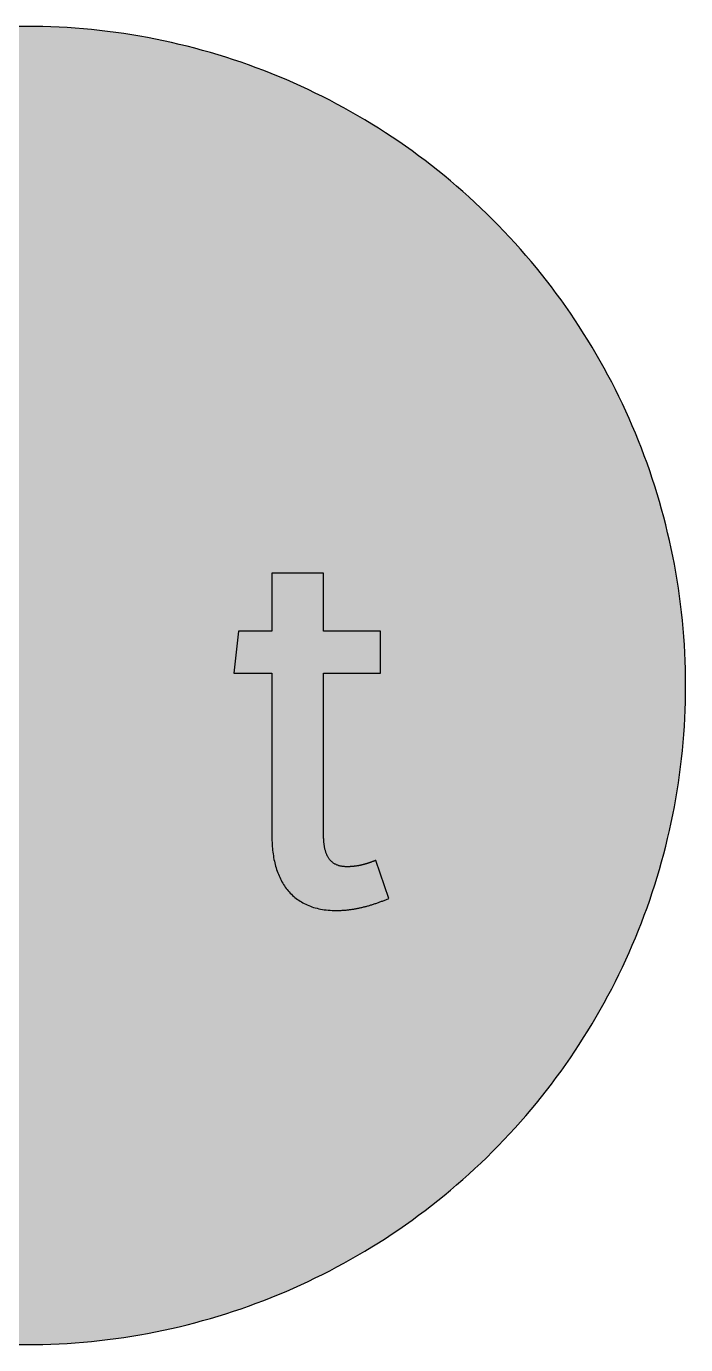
# Model space of a CAD drawing. Header units: millimetres. Extents: x 0 to 212, y 0 to 212.
# Drawn here: x 105.9 to 211.7, y 0.1 to 211.7 of the extents above; entities that cross this region are included whole.
import ezdxf

# ---------------------------------------------------------------- set-up
doc = ezdxf.new("R2010")
doc.units = ezdxf.units.MM

msp = doc.modelspace()

# ---------------------------------------------------------------- hatches: boundary and pattern name
for color, points in [(254, [(211.7189, 105.8869), (211.709, 107.2007), (211.6861, 108.5139), (211.6455, 109.8245), (211.5871, 111.1326), (211.5134, 112.4407), (211.4245, 113.7437), (211.3204, 115.0468), (211.201, 116.3447), (211.0638, 117.6426), (210.9114, 118.9355), (210.7413, 120.2258), (210.5584, 121.5136), (210.3577, 122.7988), (210.1418, 124.079), (209.9107, 125.3566), (209.6643, 126.6292), (209.4027, 127.8992), (209.1258, 129.1641), (208.8337, 130.4239), (208.5264, 131.6812), (208.2038, 132.936), (207.866, 134.1831), (207.5104, 135.4277), (207.1421, 136.6647), (206.7611, 137.8991), (206.3623, 139.1285), (205.9483, 140.3502), (205.5216, 141.5694), (205.0771, 142.781), (204.6199, 143.9901), (204.1474, 145.1915), (203.6623, 146.3853), (203.1619, 147.574), (202.6463, 148.7576), (202.1154, 149.9362), (201.5693, 151.1046), (201.0105, 152.2705), (200.439, 153.4262), (199.8523, 154.5768), (199.2503, 155.7198), (198.6356, 156.8577), (198.0057, 157.9855), (197.3605, 159.1081), (196.7052, 160.2232), (196.0321, 161.3281), (195.3489, 162.4279), (194.6504, 163.5176), (193.9366, 164.6022), (193.2102, 165.6766), (192.471, 166.7434), (191.7167, 167.8), (190.9521, 168.849), (190.1698, 169.8904), (189.3773, 170.9217), (188.5696, 171.9428), (187.7517, 172.9562), (186.9161, 173.9621), (186.0702, 174.9552), (185.2117, 175.9407), (184.338, 176.9161), (183.454, 177.8838), (182.5549, 178.8389), (181.643, 179.7837), (180.721, 180.7185), (179.7837, 181.643), (178.8389, 182.5549), (177.8838, 183.454), (176.9161, 184.338), (175.9407, 185.2117), (174.9552, 186.0702), (173.9621, 186.9161), (172.9562, 187.7492), (171.9428, 188.5696), (170.9217, 189.3773), (169.8904, 190.1698), (168.849, 190.9496), (167.8, 191.7167), (166.7408, 192.471), (165.6766, 193.2102), (164.6022, 193.9366), (163.5176, 194.6504), (162.4279, 195.3489), (161.3281, 196.0321), (160.2232, 196.7052), (159.1081, 197.3631), (157.9855, 198.0057), (156.8577, 198.6356), (155.7198, 199.2503), (154.5768, 199.8523), (153.4262, 200.439), (152.2705, 201.0131), (151.1046, 201.5719), (149.9362, 202.1154), (148.7576, 202.6463), (147.574, 203.1619), (146.3853, 203.6623), (145.1889, 204.15), (143.9875, 204.6199), (142.781, 205.0796), (141.5694, 205.5216), (140.3502, 205.9483), (139.1285, 206.3623), (137.8991, 206.7611), (136.6647, 207.1446), (135.4252, 207.5129), (134.1831, 207.866), (132.9334, 208.2038), (131.6812, 208.5264), (130.4239, 208.8337), (129.1641, 209.1284), (127.8966, 209.4052), (126.6292, 209.6668), (125.3541, 209.9132), (124.0765, 210.1444), (122.7963, 210.3603), (121.5136, 210.5584), (120.2258, 210.7438), (118.9355, 210.9114), (117.6401, 211.0638), (116.3447, 211.201), (115.0468, 211.3229), (113.7437, 211.4271), (112.4382, 211.516), (111.1326, 211.5896), (109.8245, 211.6455), (108.5113, 211.6861), (107.1982, 211.7115), (105.885, 211.7192), (104.5693, 211.7115), (103.2561, 211.6861), (101.9454, 211.6455), (100.6373, 211.5896), (99.3292, 211.516), (98.0262, 211.4271), (96.7232, 211.3229), (95.4253, 211.201), (94.1273, 211.0638), (92.8345, 210.9114), (91.5441, 210.7438), (90.2564, 210.5584), (88.9711, 210.3603), (87.691, 210.1444), (86.4133, 209.9132), (85.1408, 209.6668), (83.8708, 209.4052), (82.6059, 209.1284), (81.346, 208.8337), (80.0887, 208.5264), (78.834, 208.2038), (77.5868, 207.866), (76.3422, 207.5129), (75.1053, 207.1446), (73.8708, 206.7611), (72.6415, 206.3623), (71.4197, 205.9483), (70.2005, 205.5216), (68.9889, 205.0796), (67.7799, 204.6199), (66.5785, 204.15), (65.3847, 203.6623), (64.196, 203.1619), (63.0123, 202.6463), (61.8338, 202.1154), (60.6628, 201.5719), (59.4995, 201.0131), (58.3438, 200.439), (57.1932, 199.8523), (56.0502, 199.2503), (54.9123, 198.6356), (53.7845, 198.0057), (52.6618, 197.3631), (51.5468, 196.7052), (50.4419, 196.0321), (49.342, 195.3489), (48.2524, 194.6504), (47.1678, 193.9366), (46.0934, 193.2102), (45.0266, 192.471), (43.9699, 191.7167), (42.9209, 190.9496), (41.8795, 190.1698), (40.8483, 189.3773), (39.8272, 188.5696), (38.8137, 187.7492), (37.8079, 186.9161), (36.8148, 186.0702), (35.8292, 185.2117), (34.8539, 184.338), (33.8861, 183.454), (32.9311, 182.5549), (31.9862, 181.643), (31.049, 180.7185), (30.1269, 179.7837), (29.2151, 178.8389), (28.3159, 177.8838), (27.432, 176.9161), (26.5582, 175.9407), (25.6997, 174.9552), (24.8539, 173.9621), (24.0208, 172.9562), (23.2004, 171.9428), (22.3926, 170.9217), (21.6002, 169.8904), (20.8204, 168.849), (20.0533, 167.8), (19.2989, 166.7434), (18.5598, 165.6766), (17.8333, 164.6022), (17.1196, 163.5176), (16.4211, 162.4279), (15.7378, 161.3281), (15.0647, 160.2232), (14.4069, 159.1081), (13.7643, 157.9855), (13.1343, 156.8577), (12.5197, 155.7198), (11.9177, 154.5768), (11.3309, 153.4262), (10.7569, 152.2705), (10.1981, 151.1046), (9.6545, 149.9362), (9.1237, 148.7576), (8.6081, 147.574), (8.1077, 146.3853), (7.62, 145.1915), (7.1501, 143.9901), (6.6904, 142.781), (6.2484, 141.5694), (5.8217, 140.3502), (5.4077, 139.1285), (5.0089, 137.8991), (4.6253, 136.6647), (4.257, 135.4277), (3.904, 134.1831), (3.5662, 132.936), (3.2436, 131.6812), (2.9362, 130.4239), (2.6416, 129.1641), (2.3647, 127.8992), (2.1031, 126.6292), (1.8567, 125.3566), (1.6256, 124.079), (1.4097, 122.7988), (1.2116, 121.5136), (1.0262, 120.2258), (0.8585, 118.9355), (0.7061, 117.6426), (0.569, 116.3447), (0.447, 115.0468), (0.3429, 113.7437), (0.254, 112.4407), (0.1803, 111.1326), (0.1245, 109.8245), (0.0838, 108.5139), (0.0584, 107.2007), (0.0508, 105.885), (0.0584, 104.5718), (0.0838, 103.2586), (0.1245, 101.9454), (0.1803, 100.6373), (0.254, 99.3318), (0.3429, 98.0262), (0.447, 96.7232), (0.569, 95.4253), (0.7061, 94.1299), (0.8585, 92.8345), (1.0262, 91.5441), (1.2116, 90.2564), (1.4097, 88.9737), (1.6256, 87.6935), (1.8567, 86.4159), (2.1031, 85.1408), (2.3647, 83.8733), (2.6416, 82.6059), (2.9362, 81.346), (3.2436, 80.0887), (3.5662, 78.8365), (3.904, 77.5868), (4.257, 76.3448), (4.6253, 75.1053), (5.0089, 73.8708), (5.4077, 72.6415), (5.8217, 71.4197), (6.2484, 70.2005), (6.6904, 68.9889), (7.1501, 67.7824), (7.62, 66.581), (8.1077, 65.3847), (8.6081, 64.196), (9.1237, 63.0123), (9.6545, 61.8338), (10.1981, 60.6654), (10.7569, 59.4995), (11.3309, 58.3438), (11.9177, 57.1932), (12.5197, 56.0502), (13.1343, 54.9123), (13.7643, 53.7845), (14.4069, 52.6618), (15.0647, 51.5468), (15.7378, 50.4419), (16.4211, 49.342), (17.1196, 48.2524), (17.8333, 47.1678), (18.5598, 46.0934), (19.2989, 45.0291), (20.0533, 43.9699), (20.8204, 42.9209), (21.6002, 41.8795), (22.3926, 40.8483), (23.2004, 39.8272), (24.0208, 38.8137), (24.8539, 37.8079), (25.6997, 36.8148), (26.5582, 35.8292), (27.432, 34.8539), (28.3159, 33.8861), (29.2151, 32.9311), (30.1269, 31.9862), (31.049, 31.049), (31.9862, 30.1269), (32.9311, 29.2151), (33.8861, 28.3159), (34.8539, 27.432), (35.8292, 26.5582), (36.8148, 25.6997), (37.8079, 24.8539), (38.8137, 24.0182), (39.8272, 23.2004), (40.8483, 22.3926), (41.8795, 21.6002), (42.9209, 20.8178), (43.9699, 20.0533), (45.0266, 19.2989), (46.0934, 18.5598), (47.1678, 17.8333), (48.2524, 17.1196), (49.342, 16.4211), (50.4419, 15.7378), (51.5468, 15.0647), (52.6618, 14.4094), (53.7845, 13.7643), (54.9123, 13.1343), (56.0502, 12.5197), (57.1932, 11.9177), (58.3438, 11.3309), (59.4995, 10.7594), (60.6628, 10.2006), (61.8338, 9.6545), (63.0123, 9.1237), (64.196, 8.6081), (65.3847, 8.1077), (66.5785, 7.6225), (67.7799, 7.1501), (68.9889, 6.6929), (70.2005, 6.2484), (71.4197, 5.8217), (72.6415, 5.4077), (73.8708, 5.0089), (75.1053, 4.6279), (76.3422, 4.2596), (77.5868, 3.904), (78.834, 3.5662), (80.0887, 3.2436), (81.346, 2.9362), (82.6059, 2.6441), (83.8708, 2.3673), (85.1408, 2.1057), (86.4133, 1.8593), (87.691, 1.6281), (88.9711, 1.4122), (90.2564, 1.2116), (91.5441, 1.0287), (92.8345, 0.8585), (94.1273, 0.7061), (95.4253, 0.569), (96.7232, 0.4496), (98.0262, 0.3454), (99.3292, 0.2565), (100.6373, 0.1829), (101.9454, 0.1245), (103.2561, 0.0838), (104.5693, 0.061), (105.885, 0.0533), (107.1982, 0.061), (108.5113, 0.0838), (109.8245, 0.1245), (111.1326, 0.1829), (112.4382, 0.2565), (113.7437, 0.3454), (115.0468, 0.4496), (116.3447, 0.569), (117.6401, 0.7061), (118.9355, 0.8585), (120.2258, 1.0287), (121.5136, 1.2116), (122.7963, 1.4122), (124.0765, 1.6281), (125.3541, 1.8593), (126.6292, 2.1057), (127.8966, 2.3673), (129.1641, 2.6441), (130.4239, 2.9362), (131.6812, 3.2436), (132.9334, 3.5662), (134.1831, 3.904), (135.4252, 4.2596), (136.6647, 4.6279), (137.8991, 5.0089), (139.1285, 5.4077), (140.3502, 5.8217), (141.5694, 6.2484), (142.781, 6.6929), (143.9875, 7.1501), (145.1889, 7.6225), (146.3853, 8.1077), (147.574, 8.6081), (148.7576, 9.1237), (149.9362, 9.6545), (151.1046, 10.2006), (152.2705, 10.7594), (153.4262, 11.3309), (154.5768, 11.9177), (155.7198, 12.5197), (156.8577, 13.1343), (157.9855, 13.7643), (159.1081, 14.4094), (160.2232, 15.0647), (161.3281, 15.7378), (162.4279, 16.4211), (163.5176, 17.1196), (164.6022, 17.8333), (165.6766, 18.5598), (166.7408, 19.2989), (167.8, 20.0533), (168.849, 20.8178), (169.8904, 21.6002), (170.9217, 22.3926), (171.9428, 23.2004), (172.9562, 24.0182), (173.9621, 24.8539), (174.9552, 25.6997), (175.9407, 26.5582), (176.9161, 27.432), (177.8838, 28.3159), (178.8389, 29.2151), (179.7837, 30.1269), (180.721, 31.049), (181.643, 31.9862), (182.5549, 32.9311), (183.454, 33.8861), (184.338, 34.8539), (185.2117, 35.8292), (186.0702, 36.8148), (186.9161, 37.8079), (187.7517, 38.8137), (188.5696, 39.8272), (189.3773, 40.8483), (190.1698, 41.8795), (190.9521, 42.9209), (191.7167, 43.9699), (192.471, 45.0291), (193.2102, 46.0934), (193.9366, 47.1678), (194.6504, 48.2524), (195.3489, 49.342), (196.0321, 50.4419), (196.7052, 51.5468), (197.3605, 52.6618), (198.0057, 53.7845), (198.6356, 54.9123), (199.2503, 56.0502), (199.8523, 57.1932), (200.439, 58.3438), (201.0105, 59.4995), (201.5693, 60.6654), (202.1154, 61.8338), (202.6463, 63.0123), (203.1619, 64.196), (203.6623, 65.3847), (204.1474, 66.581), (204.6199, 67.7824), (205.0771, 68.9889), (205.5216, 70.2005), (205.9483, 71.4197), (206.3623, 72.6415), (206.7611, 73.8708), (207.1421, 75.1053), (207.5104, 76.3448), (207.866, 77.5868), (208.2038, 78.8365), (208.5264, 80.0887), (208.8337, 81.346), (209.1258, 82.6059), (209.4027, 83.8733), (209.6643, 85.1408), (209.9107, 86.4159), (210.1418, 87.6935), (210.3577, 88.9737), (210.5584, 90.2564), (210.7413, 91.5441), (210.9114, 92.8345), (211.0638, 94.1299), (211.201, 95.4253), (211.3204, 96.7232), (211.4245, 98.0262), (211.5134, 99.3318), (211.5871, 100.6373), (211.6455, 101.9454), (211.6861, 103.2586), (211.709, 104.5718), (211.7166, 105.885)]), (59, [(145.2989, 81.6155), (145.3007, 81.2952), (145.3058, 80.9777), (145.3185, 80.6628), (145.3337, 80.3504), (145.3566, 80.043), (145.382, 79.7357), (145.4125, 79.4334), (145.4455, 79.1362), (145.4861, 78.8391), (145.5318, 78.547), (145.5801, 78.2599), (145.6334, 77.9729), (145.6944, 77.691), (145.7579, 77.4141), (145.8265, 77.1398), (145.9001, 76.868), (145.9789, 76.6013), (146.0627, 76.3397), (146.1491, 76.0806), (146.243, 75.8266), (146.3421, 75.5752), (146.4462, 75.3288), (146.5555, 75.0875), (146.6672, 74.8487), (146.7866, 74.6176), (146.9111, 74.389), (147.0406, 74.1629), (147.1752, 73.9445), (147.3149, 73.7286), (147.4572, 73.5203), (147.607, 73.3146), (147.7645, 73.1164), (147.9245, 72.9209), (148.0896, 72.7304), (148.2598, 72.5449), (148.4376, 72.3671), (148.6179, 72.1919), (148.8059, 72.0242), (148.9989, 71.8591), (149.1945, 71.7017), (149.4003, 71.5493), (149.6085, 71.4045), (149.8219, 71.2622), (150.0429, 71.1276), (150.2664, 70.9981), (150.4975, 70.8762), (150.7338, 70.7593), (150.9776, 70.6476), (151.224, 70.5434), (151.478, 70.4444), (151.7371, 70.3529), (152.0012, 70.2666), (152.2705, 70.1878), (152.5473, 70.1142), (152.8293, 70.0481), (153.1163, 69.9872), (153.4084, 69.9364), (153.7081, 69.8881), (154.0129, 69.85), (154.3253, 69.817), (154.6403, 69.7916), (154.9629, 69.7738), (155.2905, 69.7636), (155.6258, 69.7611), (155.7604, 69.7611), (155.895, 69.7636), (156.0297, 69.7662), (156.1643, 69.7687), (156.2989, 69.7738), (156.4335, 69.7789), (156.5681, 69.7865), (156.7028, 69.7941), (156.8374, 69.8043), (156.9695, 69.8144), (157.1041, 69.8271), (157.2387, 69.8373), (157.3708, 69.8525), (157.5054, 69.8652), (157.6375, 69.8805), (157.7721, 69.8983), (157.9042, 69.916), (158.0363, 69.9338), (158.1709, 69.9516), (158.303, 69.9719), (158.435, 69.9948), (158.5697, 70.0176), (158.7017, 70.0405), (158.8338, 70.0634), (158.9659, 70.0888), (159.098, 70.1142), (159.2326, 70.1421), (159.3647, 70.17), (159.4968, 70.198), (159.6288, 70.2285), (159.7609, 70.2589), (159.893, 70.2894), (160.0251, 70.3224), (160.1546, 70.3555), (160.2867, 70.3885), (160.4188, 70.424), (160.5509, 70.4596), (160.6829, 70.4952), (160.815, 70.5333), (160.9446, 70.5714), (161.0766, 70.6095), (161.2087, 70.6501), (161.3408, 70.6882), (161.4703, 70.7314), (161.6024, 70.772), (161.7345, 70.8152), (161.864, 70.8584), (161.9961, 70.9041), (162.1282, 70.9473), (162.2577, 70.993), (162.3898, 71.0413), (162.5219, 71.087), (162.6514, 71.1352), (162.7835, 71.1835), (162.9131, 71.2343), (163.0451, 71.2826), (163.1772, 71.3334), (163.3068, 71.3867), (163.4388, 71.4375), (163.5684, 71.4908), (163.7005, 71.5442), (163.83, 71.5975), (163.9621, 71.6534), (164.0916, 71.7067), (161.9772, 77.8051), (161.8844, 77.7697), (161.7955, 77.7342), (161.7066, 77.7011), (161.6177, 77.6681), (161.5313, 77.6351), (161.4449, 77.6021), (161.3611, 77.5716), (161.2748, 77.5411), (161.1935, 77.5106), (161.1097, 77.4827), (161.0284, 77.4548), (160.9471, 77.4268), (160.8658, 77.4014), (160.7871, 77.3735), (160.7083, 77.3481), (160.6296, 77.3227), (160.5509, 77.2998), (160.4747, 77.277), (160.3985, 77.2541), (160.3223, 77.2312), (160.2486, 77.2084), (160.1749, 77.1881), (160.1013, 77.1677), (160.0276, 77.1474), (159.954, 77.1296), (159.8828, 77.1093), (159.8092, 77.0915), (159.7381, 77.0738), (159.6669, 77.0585), (159.5984, 77.0407), (159.5272, 77.0255), (159.4587, 77.0103), (159.3875, 76.995), (159.319, 76.9823), (159.2504, 76.9671), (159.1818, 76.9544), (159.1158, 76.9417), (159.0472, 76.9315), (158.9786, 76.9188), (158.9126, 76.9087), (158.8465, 76.8985), (158.7779, 76.8883), (158.7119, 76.8782), (158.6459, 76.8706), (158.5798, 76.8629), (158.5138, 76.8553), (158.4477, 76.8477), (158.3817, 76.8401), (158.3157, 76.8325), (158.2496, 76.8274), (158.1836, 76.8223), (158.1175, 76.8172), (158.0515, 76.8121), (157.9855, 76.8071), (157.9194, 76.8045), (157.8534, 76.7994), (157.7873, 76.7969), (157.7213, 76.7944), (157.6553, 76.7918), (157.5867, 76.7918), (157.5206, 76.7893), (157.4546, 76.7893), (157.386, 76.7893), (157.32, 76.7893), (157.193, 76.7893), (157.0711, 76.7944), (156.9491, 76.7994), (156.8323, 76.8096), (156.7155, 76.8223), (156.6012, 76.8375), (156.4894, 76.8553), (156.3827, 76.8756), (156.276, 76.8985), (156.1719, 76.9239), (156.0703, 76.9518), (155.9687, 76.9823), (155.8722, 77.0153), (155.7782, 77.0509), (155.6842, 77.089), (155.5953, 77.1296), (155.5064, 77.1754), (155.4201, 77.2211), (155.3362, 77.2693), (155.255, 77.3201), (155.1762, 77.3735), (155.0975, 77.4319), (155.0238, 77.4903), (154.9502, 77.5513), (154.879, 77.6148), (154.8105, 77.6808), (154.7444, 77.7494), (154.6809, 77.8231), (154.6174, 77.8967), (154.5565, 77.9729), (154.498, 78.0517), (154.4422, 78.1329), (154.3863, 78.2142), (154.3355, 78.3006), (154.2847, 78.3895), (154.2339, 78.4809), (154.1882, 78.5724), (154.1424, 78.6689), (154.0993, 78.7679), (154.0586, 78.867), (154.0205, 78.9686), (153.9824, 79.0753), (153.9469, 79.182), (153.9138, 79.2912), (153.8808, 79.4029), (153.8503, 79.5172), (153.8224, 79.6341), (153.797, 79.7509), (153.7716, 79.8728), (153.7487, 79.9973), (153.7259, 80.1218), (153.7056, 80.2488), (153.6878, 80.3783), (153.6725, 80.5104), (153.6573, 80.645), (153.6446, 80.7822), (153.6319, 80.9219), (153.6217, 81.0616), (153.6141, 81.2038), (153.6065, 81.3486), (153.6014, 81.4959), (153.5989, 81.6458), (153.5963, 81.7982), (153.5938, 81.9506), (153.5963, 107.8615), (162.741, 107.8615), (162.741, 114.6344), (153.5963, 114.6344), (153.5963, 123.9488), (145.2989, 123.9488), (145.2989, 114.6344), (139.9646, 114.6344), (139.2026, 107.8615), (145.2989, 107.8615)])]:
    msp.add_hatch(color=color).paths.add_polyline_path(points)

# ---------------------------------------------------------------- linework, layer by layer
at = {"color": 254}
for points in [[(211.7189, 105.8869), (211.709, 107.2007), (211.6861, 108.5139), (211.6455, 109.8245), (211.5871, 111.1326), (211.5134, 112.4407), (211.4245, 113.7437), (211.3204, 115.0468), (211.201, 116.3447), (211.0638, 117.6426), (210.9114, 118.9355), (210.7413, 120.2258), (210.5584, 121.5136), (210.3577, 122.7988), (210.1418, 124.079), (209.9107, 125.3566), (209.6643, 126.6292), (209.4027, 127.8992), (209.1258, 129.1641), (208.8337, 130.4239), (208.5264, 131.6812), (208.2038, 132.936), (207.866, 134.1831), (207.5104, 135.4277), (207.1421, 136.6647), (206.7611, 137.8991), (206.3623, 139.1285), (205.9483, 140.3502), (205.5216, 141.5694), (205.0771, 142.781), (204.6199, 143.9901), (204.1474, 145.1915), (203.6623, 146.3853), (203.1619, 147.574), (202.6463, 148.7576), (202.1154, 149.9362), (201.5693, 151.1046), (201.0105, 152.2705), (200.439, 153.4262), (199.8523, 154.5768), (199.2503, 155.7198), (198.6356, 156.8577), (198.0057, 157.9855), (197.3605, 159.1081), (196.7052, 160.2232), (196.0321, 161.3281), (195.3489, 162.4279), (194.6504, 163.5176), (193.9366, 164.6022), (193.2102, 165.6766), (192.471, 166.7434), (191.7167, 167.8), (190.9521, 168.849), (190.1698, 169.8904), (189.3773, 170.9217), (188.5696, 171.9428), (187.7517, 172.9562), (186.9161, 173.9621), (186.0702, 174.9552), (185.2117, 175.9407), (184.338, 176.9161), (183.454, 177.8838), (182.5549, 178.8389), (181.643, 179.7837), (180.721, 180.7185), (179.7837, 181.643), (178.8389, 182.5549), (177.8838, 183.454), (176.9161, 184.338), (175.9407, 185.2117), (174.9552, 186.0702), (173.9621, 186.9161), (172.9562, 187.7492), (171.9428, 188.5696), (170.9217, 189.3773), (169.8904, 190.1698), (168.849, 190.9496), (167.8, 191.7167), (166.7408, 192.471), (165.6766, 193.2102), (164.6022, 193.9366), (163.5176, 194.6504), (162.4279, 195.3489), (161.3281, 196.0321), (160.2232, 196.7052), (159.1081, 197.3631), (157.9855, 198.0057), (156.8577, 198.6356), (155.7198, 199.2503), (154.5768, 199.8523), (153.4262, 200.439), (152.2705, 201.0131), (151.1046, 201.5719), (149.9362, 202.1154), (148.7576, 202.6463), (147.574, 203.1619), (146.3853, 203.6623), (145.1889, 204.15), (143.9875, 204.6199), (142.781, 205.0796), (141.5694, 205.5216), (140.3502, 205.9483), (139.1285, 206.3623), (137.8991, 206.7611), (136.6647, 207.1446), (135.4252, 207.5129), (134.1831, 207.866), (132.9334, 208.2038), (131.6812, 208.5264), (130.4239, 208.8337), (129.1641, 209.1284), (127.8966, 209.4052), (126.6292, 209.6668), (125.3541, 209.9132), (124.0765, 210.1444), (122.7963, 210.3603), (121.5136, 210.5584), (120.2258, 210.7438), (118.9355, 210.9114), (117.6401, 211.0638), (116.3447, 211.201), (115.0468, 211.3229), (113.7437, 211.4271), (112.4382, 211.516), (111.1326, 211.5896), (109.8245, 211.6455), (108.5113, 211.6861), (107.1982, 211.7115), (105.885, 211.7192), (104.5693, 211.7115)], [(104.5693, 0.061), (105.885, 0.0533), (107.1982, 0.061), (108.5113, 0.0838), (109.8245, 0.1245), (111.1326, 0.1829), (112.4382, 0.2565), (113.7437, 0.3454), (115.0468, 0.4496), (116.3447, 0.569), (117.6401, 0.7061), (118.9355, 0.8585), (120.2258, 1.0287), (121.5136, 1.2116), (122.7963, 1.4122), (124.0765, 1.6281), (125.3541, 1.8593), (126.6292, 2.1057), (127.8966, 2.3673), (129.1641, 2.6441), (130.4239, 2.9362), (131.6812, 3.2436), (132.9334, 3.5662), (134.1831, 3.904), (135.4252, 4.2596), (136.6647, 4.6279), (137.8991, 5.0089), (139.1285, 5.4077), (140.3502, 5.8217), (141.5694, 6.2484), (142.781, 6.6929), (143.9875, 7.1501), (145.1889, 7.6225), (146.3853, 8.1077), (147.574, 8.6081), (148.7576, 9.1237), (149.9362, 9.6545), (151.1046, 10.2006), (152.2705, 10.7594), (153.4262, 11.3309), (154.5768, 11.9177), (155.7198, 12.5197), (156.8577, 13.1343), (157.9855, 13.7643), (159.1081, 14.4094), (160.2232, 15.0647), (161.3281, 15.7378), (162.4279, 16.4211), (163.5176, 17.1196), (164.6022, 17.8333), (165.6766, 18.5598), (166.7408, 19.2989), (167.8, 20.0533), (168.849, 20.8178), (169.8904, 21.6002), (170.9217, 22.3926), (171.9428, 23.2004), (172.9562, 24.0182), (173.9621, 24.8539), (174.9552, 25.6997), (175.9407, 26.5582), (176.9161, 27.432), (177.8838, 28.3159), (178.8389, 29.2151), (179.7837, 30.1269), (180.721, 31.049), (181.643, 31.9862), (182.5549, 32.9311), (183.454, 33.8861), (184.338, 34.8539), (185.2117, 35.8292), (186.0702, 36.8148), (186.9161, 37.8079), (187.7517, 38.8137), (188.5696, 39.8272), (189.3773, 40.8483), (190.1698, 41.8795), (190.9521, 42.9209), (191.7167, 43.9699), (192.471, 45.0291), (193.2102, 46.0934), (193.9366, 47.1678), (194.6504, 48.2524), (195.3489, 49.342), (196.0321, 50.4419), (196.7052, 51.5468), (197.3605, 52.6618), (198.0057, 53.7845), (198.6356, 54.9123), (199.2503, 56.0502), (199.8523, 57.1932), (200.439, 58.3438), (201.0105, 59.4995), (201.5693, 60.6654), (202.1154, 61.8338), (202.6463, 63.0123), (203.1619, 64.196), (203.6623, 65.3847), (204.1474, 66.581), (204.6199, 67.7824), (205.0771, 68.9889), (205.5216, 70.2005), (205.9483, 71.4197), (206.3623, 72.6415), (206.7611, 73.8708), (207.1421, 75.1053), (207.5104, 76.3448), (207.866, 77.5868), (208.2038, 78.8365), (208.5264, 80.0887), (208.8337, 81.346), (209.1258, 82.6059), (209.4027, 83.8733), (209.6643, 85.1408), (209.9107, 86.4159), (210.1418, 87.6935), (210.3577, 88.9737), (210.5584, 90.2564), (210.7413, 91.5441), (210.9114, 92.8345), (211.0638, 94.1299), (211.201, 95.4253), (211.3204, 96.7232), (211.4245, 98.0262), (211.5134, 99.3318), (211.5871, 100.6373), (211.6455, 101.9454), (211.6861, 103.2586), (211.709, 104.5718), (211.7166, 105.885), (211.7189, 105.8869)]]:
    msp.add_lwpolyline(points, dxfattribs=at)
at = {"color": 59}
msp.add_lwpolyline([(145.2989, 81.6155), (145.3007, 81.2952), (145.3058, 80.9777), (145.3185, 80.6628), (145.3337, 80.3504), (145.3566, 80.043), (145.382, 79.7357), (145.4125, 79.4334), (145.4455, 79.1362), (145.4861, 78.8391), (145.5318, 78.547), (145.5801, 78.2599), (145.6334, 77.9729), (145.6944, 77.691), (145.7579, 77.4141), (145.8265, 77.1398), (145.9001, 76.868), (145.9789, 76.6013), (146.0627, 76.3397), (146.1491, 76.0806), (146.243, 75.8266), (146.3421, 75.5752), (146.4462, 75.3288), (146.5555, 75.0875), (146.6672, 74.8487), (146.7866, 74.6176), (146.9111, 74.389), (147.0406, 74.1629), (147.1752, 73.9445), (147.3149, 73.7286), (147.4572, 73.5203), (147.607, 73.3146), (147.7645, 73.1164), (147.9245, 72.9209), (148.0896, 72.7304), (148.2598, 72.5449), (148.4376, 72.3671), (148.6179, 72.1919), (148.8059, 72.0242), (148.9989, 71.8591), (149.1945, 71.7017), (149.4003, 71.5493), (149.6085, 71.4045), (149.8219, 71.2622), (150.0429, 71.1276), (150.2664, 70.9981), (150.4975, 70.8762), (150.7338, 70.7593), (150.9776, 70.6476), (151.224, 70.5434), (151.478, 70.4444), (151.7371, 70.3529), (152.0012, 70.2666), (152.2705, 70.1878), (152.5473, 70.1142), (152.8293, 70.0481), (153.1163, 69.9872), (153.4084, 69.9364), (153.7081, 69.8881), (154.0129, 69.85), (154.3253, 69.817), (154.6403, 69.7916), (154.9629, 69.7738), (155.2905, 69.7636), (155.6258, 69.7611), (155.7604, 69.7611), (155.895, 69.7636), (156.0297, 69.7662), (156.1643, 69.7687), (156.2989, 69.7738), (156.4335, 69.7789), (156.5681, 69.7865), (156.7028, 69.7941), (156.8374, 69.8043), (156.9695, 69.8144), (157.1041, 69.8271), (157.2387, 69.8373), (157.3708, 69.8525), (157.5054, 69.8652), (157.6375, 69.8805), (157.7721, 69.8983), (157.9042, 69.916), (158.0363, 69.9338), (158.1709, 69.9516), (158.303, 69.9719), (158.435, 69.9948), (158.5697, 70.0176), (158.7017, 70.0405), (158.8338, 70.0634), (158.9659, 70.0888), (159.098, 70.1142), (159.2326, 70.1421), (159.3647, 70.17), (159.4968, 70.198), (159.6288, 70.2285), (159.7609, 70.2589), (159.893, 70.2894), (160.0251, 70.3224), (160.1546, 70.3555), (160.2867, 70.3885), (160.4188, 70.424), (160.5509, 70.4596), (160.6829, 70.4952), (160.815, 70.5333), (160.9446, 70.5714), (161.0766, 70.6095), (161.2087, 70.6501), (161.3408, 70.6882), (161.4703, 70.7314), (161.6024, 70.772), (161.7345, 70.8152), (161.864, 70.8584), (161.9961, 70.9041), (162.1282, 70.9473), (162.2577, 70.993), (162.3898, 71.0413), (162.5219, 71.087), (162.6514, 71.1352), (162.7835, 71.1835), (162.9131, 71.2343), (163.0451, 71.2826), (163.1772, 71.3334), (163.3068, 71.3867), (163.4388, 71.4375), (163.5684, 71.4908), (163.7005, 71.5442), (163.83, 71.5975), (163.9621, 71.6534), (164.0916, 71.7067), (161.9772, 77.8051), (161.8844, 77.7697), (161.7955, 77.7342), (161.7066, 77.7011), (161.6177, 77.6681), (161.5313, 77.6351), (161.4449, 77.6021), (161.3611, 77.5716), (161.2748, 77.5411), (161.1935, 77.5106), (161.1097, 77.4827), (161.0284, 77.4548), (160.9471, 77.4268), (160.8658, 77.4014), (160.7871, 77.3735), (160.7083, 77.3481), (160.6296, 77.3227), (160.5509, 77.2998), (160.4747, 77.277), (160.3985, 77.2541), (160.3223, 77.2312), (160.2486, 77.2084), (160.1749, 77.1881), (160.1013, 77.1677), (160.0276, 77.1474), (159.954, 77.1296), (159.8828, 77.1093), (159.8092, 77.0915), (159.7381, 77.0738), (159.6669, 77.0585), (159.5984, 77.0407), (159.5272, 77.0255), (159.4587, 77.0103), (159.3875, 76.995), (159.319, 76.9823), (159.2504, 76.9671), (159.1818, 76.9544), (159.1158, 76.9417), (159.0472, 76.9315), (158.9786, 76.9188), (158.9126, 76.9087), (158.8465, 76.8985), (158.7779, 76.8883), (158.7119, 76.8782), (158.6459, 76.8706), (158.5798, 76.8629), (158.5138, 76.8553), (158.4477, 76.8477), (158.3817, 76.8401), (158.3157, 76.8325), (158.2496, 76.8274), (158.1836, 76.8223), (158.1175, 76.8172), (158.0515, 76.8121), (157.9855, 76.8071), (157.9194, 76.8045), (157.8534, 76.7994), (157.7873, 76.7969), (157.7213, 76.7944), (157.6553, 76.7918), (157.5867, 76.7918), (157.5206, 76.7893), (157.4546, 76.7893), (157.386, 76.7893), (157.32, 76.7893), (157.193, 76.7893), (157.0711, 76.7944), (156.9491, 76.7994), (156.8323, 76.8096), (156.7155, 76.8223), (156.6012, 76.8375), (156.4894, 76.8553), (156.3827, 76.8756), (156.276, 76.8985), (156.1719, 76.9239), (156.0703, 76.9518), (155.9687, 76.9823), (155.8722, 77.0153), (155.7782, 77.0509), (155.6842, 77.089), (155.5953, 77.1296), (155.5064, 77.1754), (155.4201, 77.2211), (155.3362, 77.2693), (155.255, 77.3201), (155.1762, 77.3735), (155.0975, 77.4319), (155.0238, 77.4903), (154.9502, 77.5513), (154.879, 77.6148), (154.8105, 77.6808), (154.7444, 77.7494), (154.6809, 77.8231), (154.6174, 77.8967), (154.5565, 77.9729), (154.498, 78.0517), (154.4422, 78.1329), (154.3863, 78.2142), (154.3355, 78.3006), (154.2847, 78.3895), (154.2339, 78.4809), (154.1882, 78.5724), (154.1424, 78.6689), (154.0993, 78.7679), (154.0586, 78.867), (154.0205, 78.9686), (153.9824, 79.0753), (153.9469, 79.182), (153.9138, 79.2912), (153.8808, 79.4029), (153.8503, 79.5172), (153.8224, 79.6341), (153.797, 79.7509), (153.7716, 79.8728), (153.7487, 79.9973), (153.7259, 80.1218), (153.7056, 80.2488), (153.6878, 80.3783), (153.6725, 80.5104), (153.6573, 80.645), (153.6446, 80.7822), (153.6319, 80.9219), (153.6217, 81.0616), (153.6141, 81.2038), (153.6065, 81.3486), (153.6014, 81.4959), (153.5989, 81.6458), (153.5963, 81.7982), (153.5938, 81.9506), (153.5963, 107.8615), (162.741, 107.8615), (162.741, 114.6344), (153.5963, 114.6344), (153.5963, 123.9488), (145.2989, 123.9488), (145.2989, 114.6344), (139.9646, 114.6344), (139.2026, 107.8615), (145.2989, 107.8615), (145.2989, 81.6155)], dxfattribs=at)

doc.saveas('drawing.dxf')
